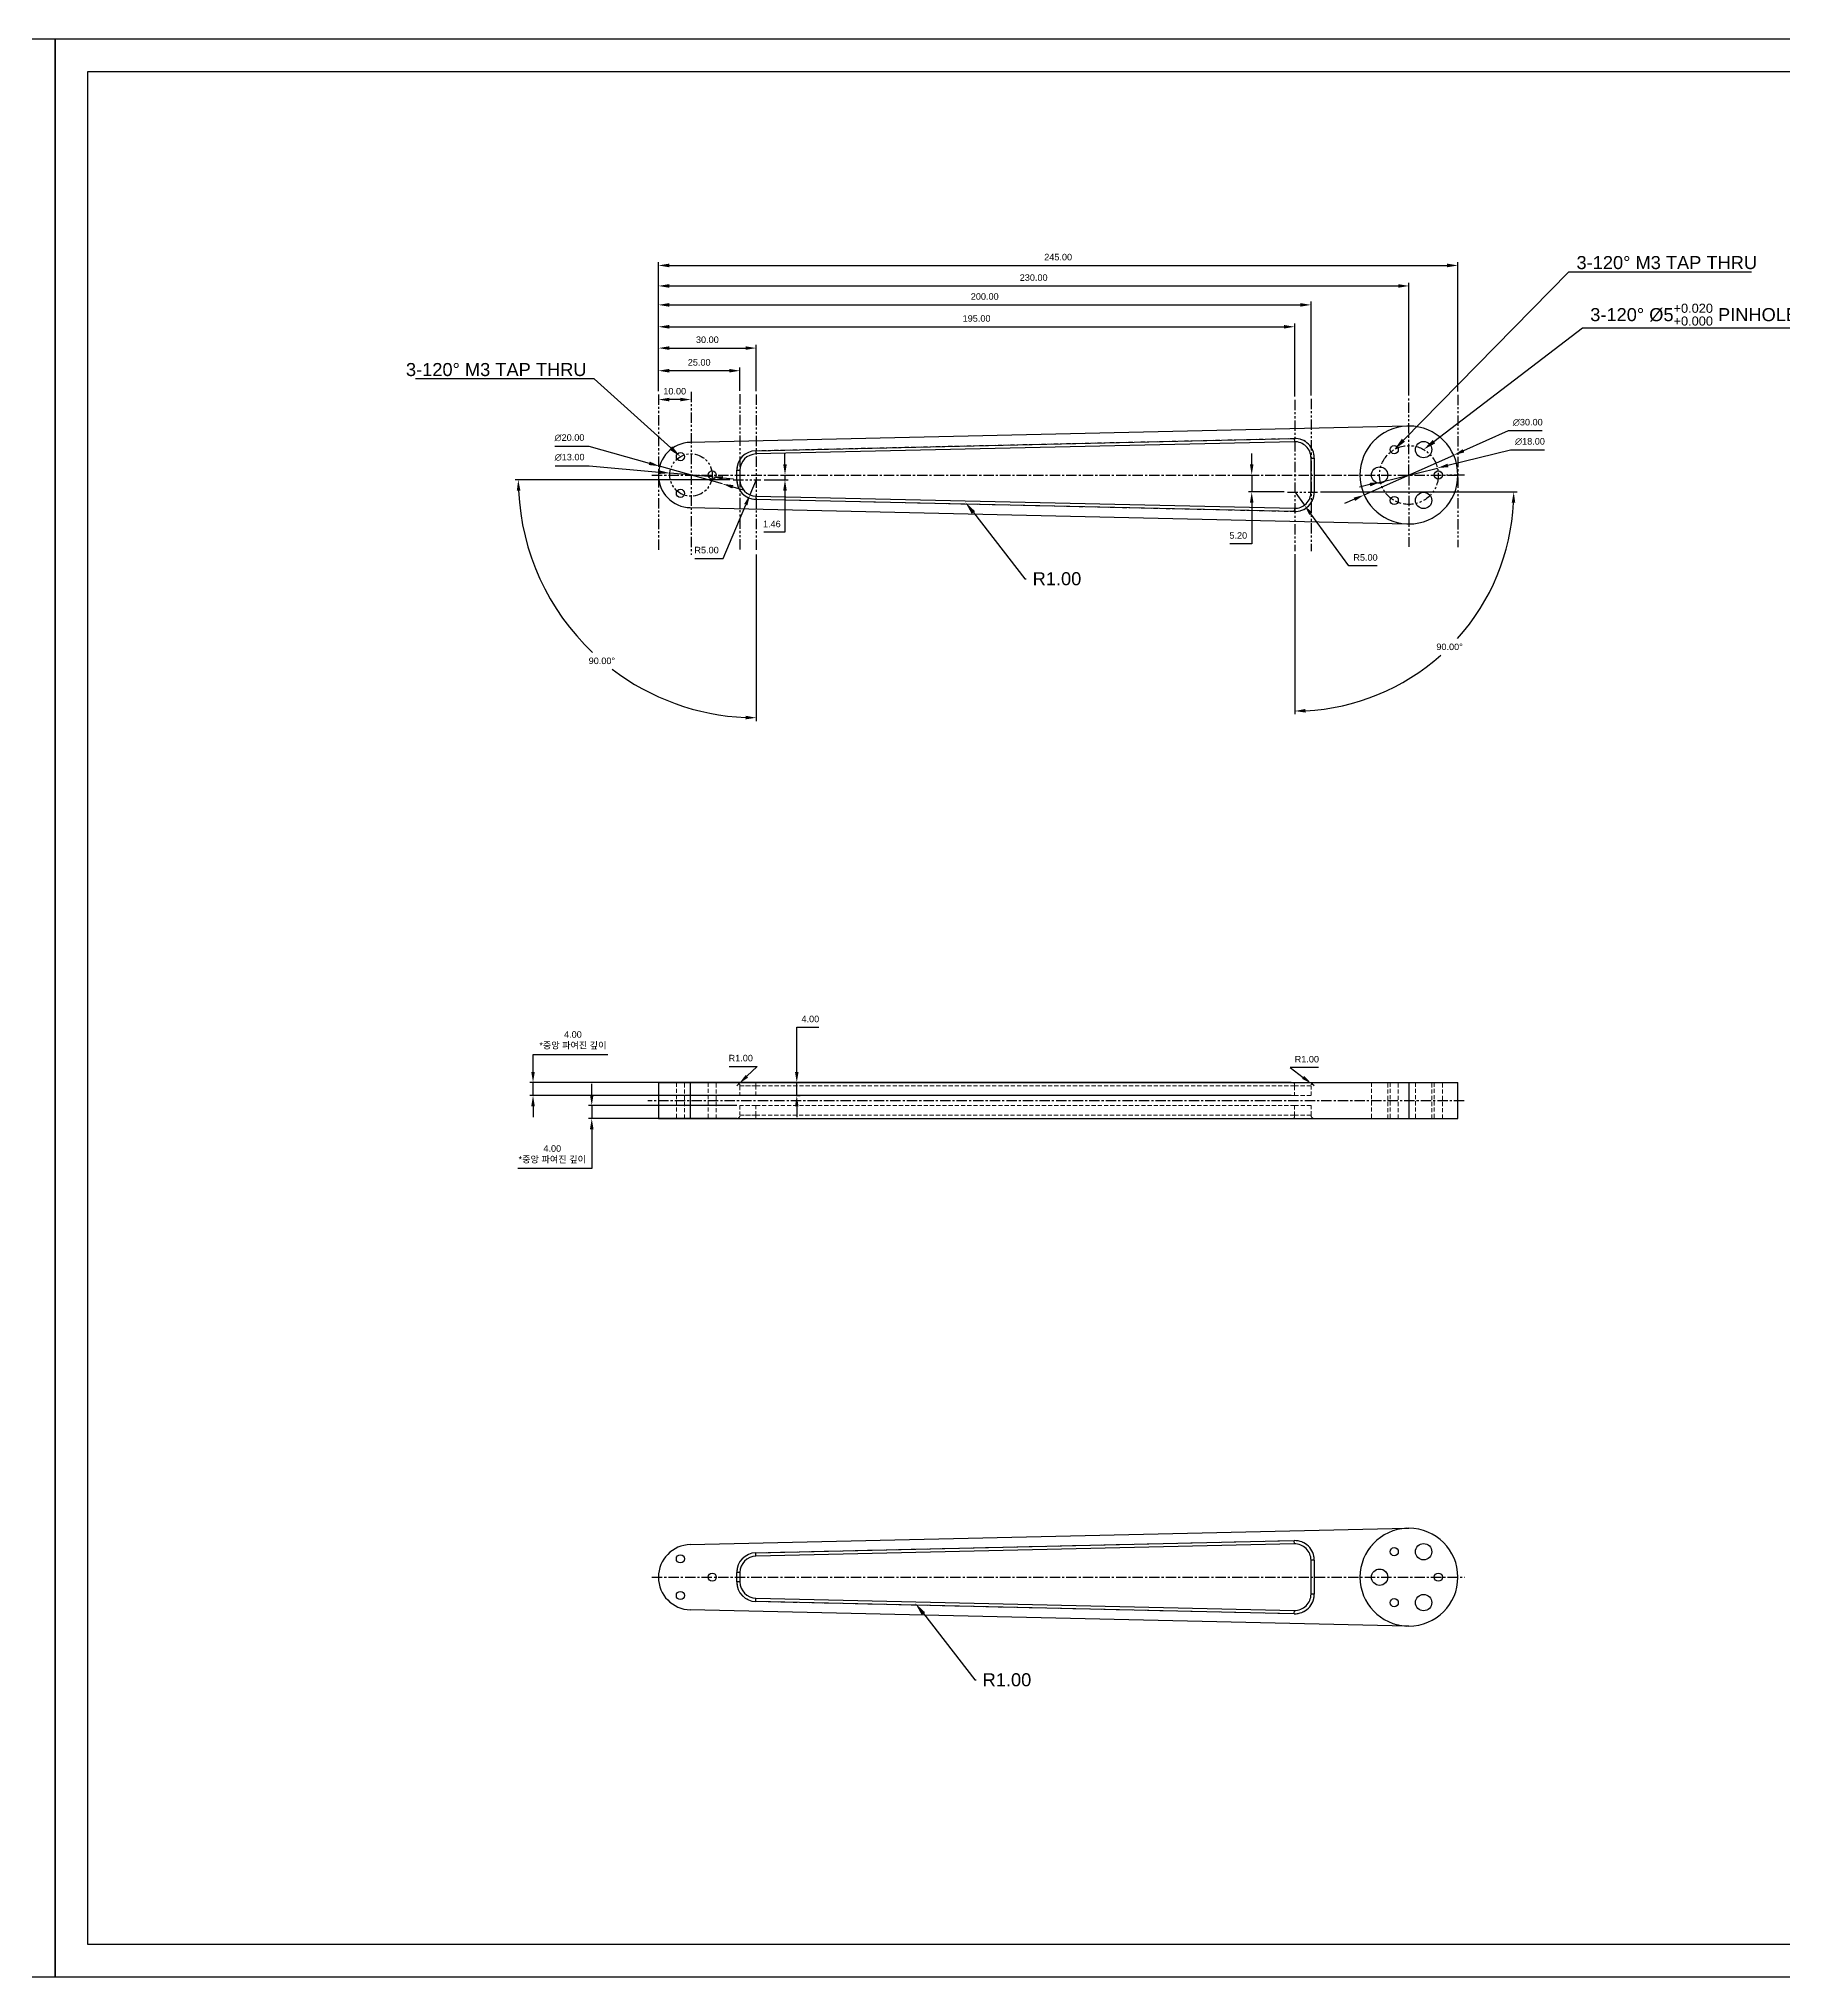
# Model space of a CAD drawing. Header units: millimetres. Extents: x 0 to 7560, y -1188 to 891.
# Drawn here: x 6715 to 7250, y -1188 to -594 of the extents above; entities that cross this region are included whole.
import ezdxf
from ezdxf import colors
from ezdxf.entities.mleader import LeaderData, LeaderLine
from ezdxf.math import Vec2, Vec3

# ---------------------------------------------------------------- set-up
doc = ezdxf.new("R2010")
doc.units = ezdxf.units.MM
doc.header["$PDSIZE"] = -1
for name, pattern in [('CENTER', [10.16, 6.35, -1.27, 1.27, -1.27]), ('HIDDEN', [1.905, 1.27, -0.635]), ('PHANTOM', [12.7, 6.35, -1.27, 1.27, -1.27, 1.27, -1.27])]:
    doc.linetypes.add(name, pattern=pattern)
doc.layers.get('0').update_dxf_attribs({"lineweight": 50})
for name, color, linetype, lineweight in [('보조선', 1, 'PHANTOM', 25), ('중심선', 1, 'CENTER', 25), ('중요 치수', 4, 'Continuous', 18), ('치수선', 6, 'Continuous', 18)]:
    doc.layers.add(name, color=color, linetype=linetype, lineweight=lineweight)
doc.styles.get("Standard").update_dxf_attribs({"font": 'arial.ttf', "height": 2})
doc.dimstyles.new('ISO-25', dxfattribs={"dimtxt": 2.5, "dimasz": 2.5, "dimexe": 1.25, "dimexo": 0.625, "dimtad": 1, "dimtxsty": 'Standard', "dimcen": 2.5, "dimadec": 0, "dimazin": 0, "dimtfac": 1, "dimtmove": 0, "dimatfit": 3, "dimfxl": 1, "dimarcsym": 0})

# ---------------------------------------------------------------- blocks, each defined once
blk = doc.blocks.new('*D561')
at = {"layer": 'Defpoints', "color": 0, "ltscale": 0.5, "transparency": 16777216}
for p in [(7150.03, -663.23), (6905.03, -702.75), (7150.03, -702.83)]:
    blk.add_point(p, dxfattribs=at)
at = {"layer": '치수선', "color": 0, "lineweight": -2, "ltscale": 0.5, "transparency": 16777216}
for p, q in [((6905.03, -701.75), (6905.03, -662.23)), ((6908.33, -663.23), (7146.73, -663.23)), ((7150.03, -701.83), (7150.03, -662.23))]:
    blk.add_line(p, q, dxfattribs=at)
at = {"layer": '치수선', "color": 0, "ltscale": 0.5, "transparency": 16777216}
for points in [[(6908.33, -662.68), (6908.33, -663.78), (6905.03, -663.23)], [(7146.73, -662.68), (7146.73, -663.78), (7150.03, -663.23)]]:
    blk.add_solid(points, dxfattribs=at)
at = {"layer": '치수선', "color": 0, "ltscale": 0.5, "transparency": 16777216, "insert": (7027.53, -660.68), "char_height": 2, "attachment_point": 5}
blk.add_mtext('245.00', dxfattribs=at)
blk = doc.blocks.new('*D562')
at = {"layer": 'Defpoints', "color": 0, "ltscale": 0.5, "transparency": 16777216}
for p in [(7135.03, -669.51), (6905.03, -702.75), (7135.03, -704.04)]:
    blk.add_point(p, dxfattribs=at)
at = {"layer": '치수선', "color": 0, "lineweight": -2, "ltscale": 0.5, "transparency": 16777216}
for p, q in [((6905.03, -701.75), (6905.03, -668.51)), ((6908.33, -669.51), (7131.73, -669.51)), ((7135.03, -703.04), (7135.03, -668.51))]:
    blk.add_line(p, q, dxfattribs=at)
at = {"layer": '치수선', "color": 0, "ltscale": 0.5, "transparency": 16777216}
for points in [[(6908.33, -668.96), (6908.33, -670.06), (6905.03, -669.51)], [(7131.73, -668.96), (7131.73, -670.06), (7135.03, -669.51)]]:
    blk.add_solid(points, dxfattribs=at)
at = {"layer": '치수선', "color": 0, "ltscale": 0.5, "transparency": 16777216, "insert": (7020.03, -666.96), "char_height": 2, "attachment_point": 5}
blk.add_mtext('230.00', dxfattribs=at)
blk = doc.blocks.new('*D563')
at = {"layer": 'Defpoints', "color": 0, "ltscale": 0.5, "transparency": 16777216}
for p in [(7105.03, -675.31), (6905.03, -702.75), (7105.03, -704.09)]:
    blk.add_point(p, dxfattribs=at)
at = {"layer": '치수선', "color": 0, "lineweight": -2, "ltscale": 0.5, "transparency": 16777216}
for p, q in [((6905.03, -701.75), (6905.03, -674.31)), ((6908.33, -675.31), (7101.73, -675.31)), ((7105.03, -703.09), (7105.03, -674.31))]:
    blk.add_line(p, q, dxfattribs=at)
at = {"layer": '치수선', "color": 0, "ltscale": 0.5, "transparency": 16777216}
for points in [[(6908.33, -674.76), (6908.33, -675.86), (6905.03, -675.31)], [(7101.73, -674.76), (7101.73, -675.86), (7105.03, -675.31)]]:
    blk.add_solid(points, dxfattribs=at)
at = {"layer": '치수선', "color": 0, "ltscale": 0.5, "transparency": 16777216, "insert": (7005.03, -672.76), "char_height": 2, "attachment_point": 5}
blk.add_mtext('200.00', dxfattribs=at)
blk = doc.blocks.new('*D564')
at = {"layer": 'Defpoints', "color": 0, "ltscale": 0.5, "transparency": 16777216}
for p in [(6905.03, -695.49), (6905.03, -702.75), (6930.03, -702.68)]:
    blk.add_point(p, dxfattribs=at)
at = {"layer": '치수선', "color": 0, "lineweight": -2, "ltscale": 0.5, "transparency": 16777216}
for p, q in [((6905.03, -701.75), (6905.03, -694.49)), ((6930.03, -701.68), (6930.03, -694.49)), ((6926.73, -695.49), (6908.33, -695.49))]:
    blk.add_line(p, q, dxfattribs=at)
at = {"layer": '치수선', "color": 0, "ltscale": 0.5, "transparency": 16777216}
for points in [[(6908.33, -694.94), (6908.33, -696.04), (6905.03, -695.49)], [(6926.73, -694.94), (6926.73, -696.04), (6930.03, -695.49)]]:
    blk.add_solid(points, dxfattribs=at)
at = {"layer": '치수선', "color": 0, "ltscale": 0.5, "transparency": 16777216, "insert": (6917.53, -692.94), "char_height": 2, "attachment_point": 5}
blk.add_mtext('25.00', dxfattribs=at)
blk = doc.blocks.new('*D565')
at = {"layer": 'Defpoints', "color": 0, "ltscale": 0.5, "transparency": 16777216}
for p in [(6905.03, -704.33), (6905.03, -704.33), (6915.03, -704.33)]:
    blk.add_point(p, dxfattribs=at)
at = {"layer": '치수선', "color": 0, "lineweight": -2, "ltscale": 0.5, "transparency": 16777216}
blk.add_line((6911.73, -704.33), (6908.33, -704.33), dxfattribs=at)
at = {"layer": '치수선', "color": 0, "ltscale": 0.5, "transparency": 16777216}
for points in [[(6908.33, -703.78), (6908.33, -704.88), (6905.03, -704.33)], [(6911.73, -703.78), (6911.73, -704.88), (6915.03, -704.33)]]:
    blk.add_solid(points, dxfattribs=at)
at = {"layer": '치수선', "color": 0, "ltscale": 0.5, "transparency": 16777216, "insert": (6910.03, -701.78), "char_height": 2, "attachment_point": 5}
blk.add_mtext('10.00', dxfattribs=at)
blk = doc.blocks.new('*D566')
at = {"layer": 'Defpoints', "color": 0, "ltscale": 0.5, "transparency": 16777216}
for p in [(6905.4, -724.74), (6924.65, -730.16)]:
    blk.add_point(p, dxfattribs=at)
at = {"layer": '치수선', "color": 0, "lineweight": -2, "ltscale": 0.5, "transparency": 16777216}
for p, q in [((6873.32, -718.64), (6883.76, -718.64)), ((6883.76, -718.64), (6902.22, -723.84)), ((6924.65, -730.16), (6905.4, -724.74)), ((6927.83, -731.06), (6931.01, -731.95))]:
    blk.add_line(p, q, dxfattribs=at)
at = {"layer": '치수선', "color": 0, "ltscale": 0.5, "transparency": 16777216}
for points in [[(6902.37, -723.31), (6902.08, -724.37), (6905.4, -724.74)], [(6927.98, -730.53), (6927.68, -731.59), (6924.65, -730.16)]]:
    blk.add_solid(points, dxfattribs=at)
at = {"layer": '치수선', "color": 0, "ltscale": 0.5, "transparency": 16777216, "insert": (6877.78, -716.04), "char_height": 2, "attachment_point": 5}
blk.add_mtext('∅20.00', dxfattribs=at)
blk = doc.blocks.new('*D567')
at = {"layer": 'Defpoints', "color": 0, "ltscale": 0.5, "transparency": 16777216}
for p in [(6908.56, -726.87), (6921.5, -728.03)]:
    blk.add_point(p, dxfattribs=at)
at = {"layer": '치수선', "color": 0, "lineweight": -2, "ltscale": 0.5, "transparency": 16777216}
for p, q in [((6873.36, -724.63), (6883.8, -724.63)), ((6883.8, -724.63), (6905.27, -726.57)), ((6921.5, -728.03), (6908.56, -726.87)), ((6924.79, -728.33), (6928.08, -728.63))]:
    blk.add_line(p, q, dxfattribs=at)
at = {"layer": '치수선', "color": 0, "ltscale": 0.5, "transparency": 16777216}
for points in [[(6905.32, -726.02), (6905.22, -727.12), (6908.56, -726.87)], [(6924.84, -727.78), (6924.74, -728.88), (6921.5, -728.03)]]:
    blk.add_solid(points, dxfattribs=at)
at = {"layer": '치수선', "color": 0, "ltscale": 0.5, "transparency": 16777216, "insert": (6877.82, -722.03), "char_height": 2, "attachment_point": 5}
blk.add_mtext('∅13.00', dxfattribs=at)
blk = doc.blocks.new('*D568')
at = {"layer": 'Defpoints', "color": 0, "ltscale": 0.5, "transparency": 16777216}
for p in [(7148.74, -721.36), (7121.32, -733.54)]:
    blk.add_point(p, dxfattribs=at)
at = {"layer": '치수선', "color": 0, "lineweight": -2, "ltscale": 0.5, "transparency": 16777216}
for p, q in [((7165.46, -713.92), (7151.75, -720.02)), ((7175.9, -713.92), (7165.46, -713.92)), ((7121.32, -733.54), (7148.74, -721.36)), ((7118.3, -734.88), (7115.29, -736.22))]:
    blk.add_line(p, q, dxfattribs=at)
at = {"layer": '치수선', "color": 0, "ltscale": 0.5, "transparency": 16777216}
for points in [[(7151.53, -719.51), (7151.98, -720.52), (7148.74, -721.36)], [(7118.08, -734.38), (7118.53, -735.39), (7121.32, -733.54)]]:
    blk.add_solid(points, dxfattribs=at)
at = {"layer": '치수선', "color": 0, "ltscale": 0.5, "transparency": 16777216, "insert": (7171.44, -711.32), "char_height": 2, "attachment_point": 5}
blk.add_mtext('∅30.00', dxfattribs=at)
blk = doc.blocks.new('*D569')
at = {"layer": 'Defpoints', "color": 0, "ltscale": 0.5, "transparency": 16777216}
for p in [(7126.29, -729.6), (7143.77, -725.3)]:
    blk.add_point(p, dxfattribs=at)
at = {"layer": '치수선', "color": 0, "lineweight": -2, "ltscale": 0.5, "transparency": 16777216}
for p, q in [((7166.14, -719.79), (7146.97, -724.51)), ((7176.58, -719.79), (7166.14, -719.79)), ((7123.08, -730.39), (7119.88, -731.18)), ((7126.29, -729.6), (7143.77, -725.3))]:
    blk.add_line(p, q, dxfattribs=at)
at = {"layer": '치수선', "color": 0, "ltscale": 0.5, "transparency": 16777216}
for points in [[(7146.84, -723.98), (7147.11, -725.04), (7143.77, -725.3)], [(7122.95, -729.86), (7123.21, -730.92), (7126.29, -729.6)]]:
    blk.add_solid(points, dxfattribs=at)
at = {"layer": '치수선', "color": 0, "ltscale": 0.5, "transparency": 16777216, "insert": (7172.12, -717.19), "char_height": 2, "attachment_point": 5}
blk.add_mtext('∅18.00', dxfattribs=at)
blk = doc.blocks.new('*D570')
at = {"layer": 'Defpoints', "color": 0, "ltscale": 0.5, "transparency": 16777216}
for p in [(6935.03, -688.55), (6905.03, -702.75), (6935.03, -702.75)]:
    blk.add_point(p, dxfattribs=at)
at = {"layer": '치수선', "color": 0, "lineweight": -2, "ltscale": 0.5, "transparency": 16777216}
for p, q in [((6905.03, -701.75), (6905.03, -687.55)), ((6908.33, -688.55), (6931.73, -688.55)), ((6935.03, -701.75), (6935.03, -687.55))]:
    blk.add_line(p, q, dxfattribs=at)
at = {"layer": '치수선', "color": 0, "ltscale": 0.5, "transparency": 16777216}
for points in [[(6908.33, -688), (6908.33, -689.1), (6905.03, -688.55)], [(6931.73, -688), (6931.73, -689.1), (6935.03, -688.55)]]:
    blk.add_solid(points, dxfattribs=at)
at = {"layer": '치수선', "color": 0, "ltscale": 0.5, "transparency": 16777216, "insert": (6920.03, -686), "char_height": 2, "attachment_point": 5}
blk.add_mtext('30.00', dxfattribs=at)
blk = doc.blocks.new('*D571')
at = {"layer": 'Defpoints', "color": 0, "ltscale": 0.5, "transparency": 16777216}
for p in [(6936.47, -728.91), (6941.94, -727.45), (6943.82, -728.91)]:
    blk.add_point(p, dxfattribs=at)
at = {"layer": '치수선', "color": 0, "lineweight": -2, "ltscale": 0.5, "transparency": 16777216}
for p, q in [((6943.82, -724.15), (6943.82, -720.85)), ((6937.47, -728.91), (6944.82, -728.91)), ((6942.94, -727.45), (6944.82, -727.45)), ((6943.82, -727.45), (6943.82, -728.91)), ((6943.82, -732.21), (6943.82, -745)), ((6943.82, -745), (6937.29, -745))]:
    blk.add_line(p, q, dxfattribs=at)
at = {"layer": '치수선', "color": 0, "ltscale": 0.5, "transparency": 16777216}
for points in [[(6943.27, -724.15), (6944.37, -724.15), (6943.82, -727.45)], [(6943.27, -732.21), (6944.37, -732.21), (6943.82, -728.91)]]:
    blk.add_solid(points, dxfattribs=at)
at = {"layer": '치수선', "color": 0, "ltscale": 0.5, "transparency": 16777216, "insert": (6939.79, -742.46), "char_height": 2, "attachment_point": 5}
blk.add_mtext('1.46', dxfattribs=at)
blk = doc.blocks.new('*D572')
at = {"layer": 'Defpoints', "color": 0, "ltscale": 0.5, "transparency": 16777216}
for p in [(6935.03, -702.75), (6927.96, -728.91), (6936.47, -728.91), (6935.03, -750.78), (6871.87, -765.37)]:
    blk.add_point(p, dxfattribs=at)
at = {"layer": '치수선', "color": 0, "lineweight": -2, "ltscale": 0.5, "transparency": 16777216}
for p, q in [((6926.96, -728.91), (6861.1, -728.91)), ((6935.03, -751.78), (6935.03, -802.83))]:
    blk.add_line(p, q, dxfattribs=at)
for start, end in [(182.59449, 226.55548), (232.73476, 267.40551)]:
    blk.add_arc((6935.03, -728.91), 72.93, start, end, dxfattribs=at)
at = {"layer": '치수선', "color": 0, "ltscale": 0.5, "transparency": 16777216}
for points in [[(6861.63, -732.22), (6862.73, -732.19), (6862.1, -728.91)], [(6931.74, -801.21), (6931.72, -802.31), (6935.03, -801.83)]]:
    blk.add_solid(points, dxfattribs=at)
at = {"layer": '치수선', "color": 0, "ltscale": 0.5, "transparency": 16777216, "insert": (6887.71, -784.4), "char_height": 2, "attachment_point": 5}
blk.add_mtext('90.00°', dxfattribs=at)
blk = doc.blocks.new('*D573')
at = {"layer": 'Defpoints', "color": 0, "ltscale": 0.5, "transparency": 16777216}
for p in [(7100.03, -704.36), (7097.77, -732.65), (7106.96, -732.65), (7100.03, -750.74), (7133.59, -790.78)]:
    blk.add_point(p, dxfattribs=at)
at = {"layer": '치수선', "color": 0, "lineweight": -2, "ltscale": 0.5, "transparency": 16777216}
for p, q in [((7107.96, -732.65), (7168.15, -732.65)), ((7100.03, -751.74), (7100.03, -800.77))]:
    blk.add_line(p, q, dxfattribs=at)
for start, end in [(317.99566, 357.18098), (272.81902, 311.83861)]:
    blk.add_arc((7100.03, -732.65), 67.12, start, end, dxfattribs=at)
at = {"layer": '치수선', "color": 0, "ltscale": 0.5, "transparency": 16777216}
for points in [[(7166.52, -735.94), (7167.62, -735.97), (7167.15, -732.65)], [(7103.34, -800.24), (7103.32, -799.14), (7100.03, -799.77)]]:
    blk.add_solid(points, dxfattribs=at)
at = {"layer": '치수선', "color": 0, "ltscale": 0.5, "transparency": 16777216, "insert": (7147.49, -780.11), "char_height": 2, "attachment_point": 5}
blk.add_mtext('90.00°', dxfattribs=at)
blk = doc.blocks.new('*D574')
at = {"layer": 'Defpoints', "color": 0, "ltscale": 0.5, "transparency": 16777216}
for p in [(7082.73, -727.45), (7086.85, -732.65), (7097.77, -732.65)]:
    blk.add_point(p, dxfattribs=at)
at = {"layer": '치수선', "color": 0, "lineweight": -2, "ltscale": 0.5, "transparency": 16777216}
for p, q in [((7086.85, -724.15), (7086.85, -720.85)), ((7083.73, -727.45), (7087.85, -727.45)), ((7086.85, -727.45), (7086.85, -732.65)), ((7096.77, -732.65), (7085.85, -732.65)), ((7086.85, -735.96), (7086.85, -748.54)), ((7086.85, -748.54), (7080.14, -748.54))]:
    blk.add_line(p, q, dxfattribs=at)
at = {"layer": '치수선', "color": 0, "ltscale": 0.5, "transparency": 16777216}
for points in [[(7086.3, -724.15), (7087.4, -724.15), (7086.85, -727.45)], [(7086.3, -735.96), (7087.4, -735.96), (7086.85, -732.65)]]:
    blk.add_solid(points, dxfattribs=at)
at = {"layer": '치수선', "color": 0, "ltscale": 0.5, "transparency": 16777216, "insert": (7082.73, -745.99), "char_height": 2, "attachment_point": 5}
blk.add_mtext('5.20', dxfattribs=at)
blk = doc.blocks.new('*D575')
at = {"layer": 'Defpoints', "color": 0, "ltscale": 0.5, "transparency": 16777216}
for p in [(7100.03, -682.02), (6905.03, -702.75), (7100.03, -704.36)]:
    blk.add_point(p, dxfattribs=at)
at = {"layer": '치수선', "color": 0, "lineweight": -2, "ltscale": 0.5, "transparency": 16777216}
for p, q in [((6905.03, -701.75), (6905.03, -681.02)), ((6908.33, -682.02), (7096.73, -682.02)), ((7100.03, -703.36), (7100.03, -681.02))]:
    blk.add_line(p, q, dxfattribs=at)
at = {"layer": '치수선', "color": 0, "ltscale": 0.5, "transparency": 16777216}
for points in [[(6908.33, -681.47), (6908.33, -682.57), (6905.03, -682.02)], [(7096.73, -681.47), (7096.73, -682.57), (7100.03, -682.02)]]:
    blk.add_solid(points, dxfattribs=at)
at = {"layer": '치수선', "color": 0, "ltscale": 0.5, "transparency": 16777216, "insert": (7002.53, -679.48), "char_height": 2, "attachment_point": 5}
blk.add_mtext('195.00', dxfattribs=at)
blk = doc.blocks.new('*D576')
at = {"layer": 'Defpoints', "color": 0, "ltscale": 0.5, "transparency": 16777216}
for p in [(6935.03, -728.91), (6933.09, -733.51)]:
    blk.add_point(p, dxfattribs=at)
at = {"layer": '치수선', "color": 0, "lineweight": -2, "ltscale": 0.5, "transparency": 16777216}
for p, q in [((6935.03, -728.91), (6933.09, -733.51)), ((6924.87, -753.01), (6931.8, -736.56)), ((6916.24, -753.01), (6924.87, -753.01))]:
    blk.add_line(p, q, dxfattribs=at)
at = {"layer": '치수선', "color": 0, "ltscale": 0.5, "transparency": 16777216}
blk.add_solid([(6931.3, -736.34), (6932.31, -736.77), (6933.09, -733.51)], dxfattribs=at)
at = {"layer": '치수선', "color": 0, "ltscale": 0.5, "transparency": 16777216, "insert": (6919.79, -750.46), "char_height": 2, "attachment_point": 5}
blk.add_mtext('R5.00', dxfattribs=at)
blk = doc.blocks.new('*D577')
at = {"layer": 'Defpoints', "color": 0, "ltscale": 0.5, "transparency": 16777216}
for p in [(7100.03, -732.65), (7102.99, -736.68)]:
    blk.add_point(p, dxfattribs=at)
at = {"layer": '치수선', "color": 0, "lineweight": -2, "ltscale": 0.5, "transparency": 16777216}
for p, q in [((7100.03, -732.65), (7102.99, -736.68)), ((7116.64, -755.25), (7104.95, -739.34)), ((7125.27, -755.25), (7116.64, -755.25))]:
    blk.add_line(p, q, dxfattribs=at)
at = {"layer": '치수선', "color": 0, "ltscale": 0.5, "transparency": 16777216}
blk.add_solid([(7105.39, -739.02), (7104.5, -739.67), (7102.99, -736.68)], dxfattribs=at)
at = {"layer": '치수선', "color": 0, "ltscale": 0.5, "transparency": 16777216, "insert": (7121.72, -752.71), "char_height": 2, "attachment_point": 5}
blk.add_mtext('R5.00', dxfattribs=at)
blk = doc.blocks.new('*D578')
at = {"layer": 'Defpoints', "color": 0, "ltscale": 0.5, "transparency": 16777216}
for p in [(6929.03, -914.63), (6929.76, -913.94)]:
    blk.add_point(p, dxfattribs=at)
at = {"layer": '치수선', "color": 0, "lineweight": -2, "ltscale": 0.5, "transparency": 16777216}
for p, q in [((6926.72, -908.67), (6935.34, -908.67)), ((6935.34, -908.67), (6932.16, -911.68)), ((6929.03, -914.63), (6929.76, -913.94))]:
    blk.add_line(p, q, dxfattribs=at)
at = {"layer": '치수선', "color": 0, "ltscale": 0.5, "transparency": 16777216}
blk.add_solid([(6931.78, -911.28), (6932.54, -912.08), (6929.76, -913.94)], dxfattribs=at)
at = {"layer": '치수선', "color": 0, "ltscale": 0.5, "transparency": 16777216, "insert": (6930.27, -906.13), "char_height": 2, "attachment_point": 5}
blk.add_mtext('R1.00', dxfattribs=at)
blk = doc.blocks.new('*D579')
at = {"layer": 'Defpoints', "color": 0, "ltscale": 0.5, "transparency": 16777216}
for p in [(7105.23, -914.02), (7106.03, -914.63)]:
    blk.add_point(p, dxfattribs=at)
at = {"layer": '치수선', "color": 0, "lineweight": -2, "ltscale": 0.5, "transparency": 16777216}
for p, q in [((7107.29, -909.02), (7098.66, -909.02)), ((7098.66, -909.02), (7102.61, -912.02)), ((7106.03, -914.63), (7105.23, -914.02))]:
    blk.add_line(p, q, dxfattribs=at)
at = {"layer": '치수선', "color": 0, "ltscale": 0.5, "transparency": 16777216}
blk.add_solid([(7102.94, -911.58), (7102.27, -912.46), (7105.23, -914.02)], dxfattribs=at)
at = {"layer": '치수선', "color": 0, "ltscale": 0.5, "transparency": 16777216, "insert": (7103.74, -906.47), "char_height": 2, "attachment_point": 5}
blk.add_mtext('R1.00', dxfattribs=at)
blk = doc.blocks.new('*D580')
at = {"layer": 'Defpoints', "color": 0, "ltscale": 0.5, "transparency": 16777216}
for p in [(6946.46, -913.63), (6946.46, -917.63), (6947.43, -917.63)]:
    blk.add_point(p, dxfattribs=at)
at = {"layer": '치수선', "color": 0, "lineweight": -2, "ltscale": 0.5, "transparency": 16777216}
for p, q in [((6947.43, -910.33), (6947.43, -896.69)), ((6947.43, -896.69), (6954.23, -896.69)), ((6947.43, -917.63), (6947.43, -913.63)), ((6947.46, -913.63), (6948.43, -913.63)), ((6947.46, -917.63), (6948.43, -917.63)), ((6947.43, -920.93), (6947.43, -924.23))]:
    blk.add_line(p, q, dxfattribs=at)
at = {"layer": '치수선', "color": 0, "ltscale": 0.5, "transparency": 16777216}
for points in [[(6946.88, -910.33), (6947.98, -910.33), (6947.43, -913.63)], [(6946.88, -920.93), (6947.98, -920.93), (6947.43, -917.63)]]:
    blk.add_solid(points, dxfattribs=at)
at = {"layer": '치수선', "color": 0, "ltscale": 0.5, "transparency": 16777216, "insert": (6951.59, -894.14), "char_height": 2, "attachment_point": 5}
blk.add_mtext('4.00', dxfattribs=at)
blk = doc.blocks.new('*D581')
at = {"layer": 'Defpoints', "color": 0, "ltscale": 0.5, "transparency": 16777216}
for p in [(7099.89, -913.63), (6866.61, -917.63), (7099.92, -917.63)]:
    blk.add_point(p, dxfattribs=at)
at = {"layer": '치수선', "color": 0, "lineweight": -2, "ltscale": 0.5, "transparency": 16777216}
for p, q in [((6866.61, -910.33), (6866.61, -904.97)), ((6866.61, -904.97), (6889.53, -904.97)), ((7098.89, -913.63), (6865.61, -913.63)), ((6866.61, -917.63), (6866.61, -913.63)), ((7098.92, -917.63), (6865.61, -917.63)), ((6866.61, -920.93), (6866.61, -924.23))]:
    blk.add_line(p, q, dxfattribs=at)
at = {"layer": '치수선', "color": 0, "ltscale": 0.5, "transparency": 16777216}
for points in [[(6866.06, -910.33), (6867.16, -910.33), (6866.61, -913.63)], [(6866.06, -920.93), (6867.16, -920.93), (6866.61, -917.63)]]:
    blk.add_solid(points, dxfattribs=at)
at = {"layer": '치수선', "color": 0, "ltscale": 0.5, "transparency": 16777216, "insert": (6878.83, -900.65), "char_height": 2, "attachment_point": 5}
blk.add_mtext('4.00\\P*{\\fGulim|b0|i0|c129|p50;중앙 파여진 깊이}', dxfattribs=at)
blk = doc.blocks.new('*D582')
at = {"layer": 'Defpoints', "color": 0, "ltscale": 0.5, "transparency": 16777216}
for p in [(6930.03, -920.63), (6884.61, -924.63), (6930.03, -924.63)]:
    blk.add_point(p, dxfattribs=at)
at = {"layer": '치수선', "color": 0, "lineweight": -2, "ltscale": 0.5, "transparency": 16777216}
for p, q in [((6884.61, -917.33), (6884.61, -914.02)), ((6929.03, -920.63), (6883.61, -920.63)), ((6884.61, -920.63), (6884.61, -924.63)), ((6929.03, -924.63), (6883.61, -924.63)), ((6884.61, -927.93), (6884.61, -939.91)), ((6884.61, -939.91), (6861.95, -939.91))]:
    blk.add_line(p, q, dxfattribs=at)
at = {"layer": '치수선', "color": 0, "ltscale": 0.5, "transparency": 16777216}
for points in [[(6884.06, -917.33), (6885.16, -917.33), (6884.61, -920.63)], [(6884.06, -927.93), (6885.16, -927.93), (6884.61, -924.63)]]:
    blk.add_solid(points, dxfattribs=at)
at = {"layer": '치수선', "color": 0, "ltscale": 0.5, "transparency": 16777216, "insert": (6872.51, -935.6), "char_height": 2, "attachment_point": 5}
blk.add_mtext('4.00\\P*{\\fGulim|b0|i0|c129|p50;중앙} {\\fGulim|b0|i0|c129|p50;파여진} {\\fGulim|b0|i0|c129|p50;깊이}', dxfattribs=at)

msp = doc.modelspace()

# ---------------------------------------------------------------- linework, layer by layer
at = {"color": 7, "linetype": 'Continuous', "lineweight": 25}
for p, q in [((7134.348, -712.466), (6914.802, -717.452)), ((7135.029, -712.45), (7134.348, -712.466)), ((6934.893, -719.997), (7099.893, -716.249)), ((7099.915, -717.249), (6934.915, -720.997)), ((7099.893, -716.249), (7099.915, -717.249)), ((6934.893, -719.997), (6934.915, -720.997)), ((7105.029, -722.248), (7106.029, -722.248)), ((7105.029, -732.653), (7105.029, -722.248)), ((7106.029, -722.248), (7106.029, -732.653)), ((6929.029, -728.906), (6929.029, -725.995)), ((6929.029, -725.995), (6930.029, -725.995)), ((6929.029, -728.906), (6930.029, -728.906)), ((6930.029, -725.995), (6930.029, -728.906)), ((6934.915, -733.904), (6934.893, -734.904)), ((7099.893, -738.652), (6934.893, -734.904)), ((6934.915, -733.904), (7099.915, -737.652)), ((7105.029, -732.653), (7106.029, -732.653)), ((6914.802, -737.448), (7134.348, -742.435)), ((7099.915, -737.652), (7099.893, -738.652)), ((7134.348, -742.435), (7135.029, -742.45)), ((6905.028, -913.628), (6905.028, -924.628)), ((6905.028, -913.628), (6914.802, -913.628)), ((6914.802, -913.628), (6914.802, -924.628)), ((6914.802, -913.628), (7134.348, -913.628)), ((7134.348, -913.628), (7135.029, -913.628)), ((7135.029, -913.628), (7135.029, -924.628)), ((7135.029, -913.628), (7150.029, -913.628)), ((7150.029, -924.628), (7150.029, -913.628)), ((6905.028, -924.628), (6914.802, -924.628)), ((6914.802, -924.628), (7134.348, -924.628)), ((7134.348, -924.628), (7135.029, -924.628)), ((7135.029, -924.628), (7150.029, -924.628)), ((6914.802, -1055.182), (7134.348, -1050.195)), ((7134.348, -1050.195), (7135.029, -1050.18)), ((6934.893, -1057.726), (7099.893, -1053.978)), ((7099.915, -1054.978), (6934.915, -1058.726)), ((7099.915, -1054.978), (7099.893, -1053.978)), ((6934.915, -1058.726), (6934.893, -1057.726)), ((7105.029, -1070.382), (7105.029, -1059.977)), ((7106.029, -1059.977), (7105.029, -1059.977)), ((7106.029, -1059.977), (7106.029, -1070.382)), ((6929.029, -1066.635), (6929.029, -1063.724)), ((6930.029, -1063.724), (6929.029, -1063.724)), ((6930.029, -1066.635), (6929.029, -1066.635)), ((6930.029, -1063.724), (6930.029, -1066.635)), ((6934.893, -1072.633), (6934.915, -1071.633)), ((7099.893, -1076.381), (6934.893, -1072.633)), ((6934.915, -1071.633), (7099.915, -1075.381)), ((7106.029, -1070.382), (7105.029, -1070.382)), ((7134.348, -1080.164), (6914.802, -1075.178)), ((7099.893, -1076.381), (7099.915, -1075.381)), ((7135.029, -1080.18), (7134.348, -1080.164))]:
    msp.add_line(p, q, dxfattribs=at)
at = {"color": 7, "linetype": 'HIDDEN', "lineweight": 18}
for p, q in [((7099.893, -716.249), (6934.893, -719.997)), ((7099.893, -716.249), (7099.915, -717.249)), ((6934.893, -719.997), (6934.915, -720.997)), ((7106.029, -722.248), (7105.029, -722.248)), ((7106.029, -732.653), (7106.029, -722.248)), ((6930.029, -725.995), (6929.029, -725.995)), ((6929.029, -725.995), (6929.029, -728.906)), ((6930.029, -728.906), (6929.029, -728.906)), ((6934.915, -733.904), (6934.893, -734.904)), ((6934.893, -734.904), (7099.893, -738.652)), ((7106.029, -732.653), (7105.029, -732.653)), ((7099.915, -737.652), (7099.893, -738.652)), ((6910.529, -913.628), (6910.529, -924.628)), ((6913.029, -924.628), (6913.029, -913.628)), ((6914.802, -913.628), (6914.802, -924.628)), ((6920.279, -913.628), (6920.279, -924.628)), ((6922.779, -924.628), (6922.779, -913.628)), ((6930.029, -914.628), (6934.915, -914.628)), ((6930.029, -914.628), (6930.029, -917.628)), ((6934.915, -914.628), (6930.029, -914.628)), ((6934.915, -914.628), (7099.915, -914.628)), ((6934.915, -917.628), (6934.915, -914.628)), ((7099.915, -914.628), (7105.029, -914.628)), ((7099.915, -914.628), (7099.915, -917.628)), ((7105.029, -914.628), (7099.915, -914.628)), ((7105.029, -917.628), (7105.029, -914.628)), ((7123.529, -913.628), (7123.529, -924.628)), ((7128.529, -924.628), (7128.529, -913.628)), ((7129.279, -913.628), (7129.279, -924.628)), ((7131.779, -924.628), (7131.779, -913.628)), ((7137.029, -913.628), (7137.029, -924.628)), ((7142.029, -924.628), (7142.029, -913.628)), ((7142.779, -913.628), (7142.779, -924.628)), ((7145.279, -924.628), (7145.279, -913.628)), ((6930.029, -917.628), (6934.915, -917.628)), ((6930.029, -920.628), (6930.029, -923.628)), ((6934.915, -920.628), (6930.029, -920.628)), ((6934.915, -917.628), (7099.915, -917.628)), ((6934.915, -920.628), (7099.915, -920.628)), ((6934.915, -923.628), (6934.915, -920.628)), ((7099.915, -917.628), (7105.029, -917.628)), ((7105.029, -920.628), (7099.915, -920.628)), ((7099.915, -920.628), (7099.915, -923.628)), ((7105.029, -923.628), (7105.029, -920.628)), ((6934.915, -923.628), (6930.029, -923.628)), ((6930.029, -923.628), (6934.915, -923.628)), ((7099.915, -923.628), (6934.915, -923.628)), ((7105.029, -923.628), (7099.915, -923.628)), ((7099.915, -923.628), (7105.029, -923.628)), ((7099.893, -1053.978), (6934.893, -1057.726)), ((7099.915, -1054.978), (7099.893, -1053.978)), ((6934.915, -1058.726), (6934.893, -1057.726)), ((7105.029, -1059.977), (7106.029, -1059.977)), ((7106.029, -1070.382), (7106.029, -1059.977)), ((6929.029, -1063.724), (6929.029, -1066.635)), ((6929.029, -1063.724), (6930.029, -1063.724)), ((6929.029, -1066.635), (6930.029, -1066.635)), ((6934.893, -1072.633), (6934.915, -1071.633)), ((6934.893, -1072.633), (7099.893, -1076.381)), ((7105.029, -1070.382), (7106.029, -1070.382)), ((7099.893, -1076.381), (7099.915, -1075.381))]:
    msp.add_line(p, q, dxfattribs=at)
at = {"color": 7, "linetype": 'Continuous', "lineweight": 25}
for centre, radius in [((7130.529, -719.656), 1.25), ((7139.529, -719.656), 2.5), ((6911.779, -721.821), 1.25), ((6921.529, -727.45), 1.25), ((7126.029, -727.45), 2.5), ((7144.029, -727.45), 1.25), ((6911.779, -733.08), 1.25), ((7130.529, -735.245), 1.25), ((7139.529, -735.245), 2.5), ((7130.529, -1057.385), 1.25), ((7139.529, -1057.385), 2.5), ((6911.779, -1059.55), 1.25), ((7126.029, -1065.18), 2.5), ((6921.529, -1065.18), 1.25), ((7144.029, -1065.18), 1.25), ((6911.779, -1070.809), 1.25), ((7130.529, -1072.974), 1.25), ((7139.529, -1072.974), 2.5)]:
    msp.add_circle(centre, radius, dxfattribs=at)
for centre, radius, start, end in [((7135.029, -727.45), 15, 92.60226, 267.39774), ((7135.029, -727.45), 15, 270, 90), ((6915.029, -727.45), 10.001, 91.30113, 268.69887), ((7100.029, -722.248), 6, 0, 91.30113), ((7100.029, -722.248), 5, 0, 91.30113), ((6935.029, -725.995), 6, 91.30113, 180), ((6935.029, -725.995), 5, 91.30113, 180), ((6935.029, -728.906), 6, 180, 268.69887), ((6935.029, -728.906), 5, 180, 268.69887), ((7100.029, -732.653), 6, 268.69887, 0), ((7100.029, -732.653), 5, 268.69887, 0), ((7135.029, -1065.18), 15, 92.60226, 267.39774), ((7135.029, -1065.18), 15, 270, 90), ((6915.029, -1065.18), 10.001, 91.30113, 268.69887), ((7100.029, -1059.977), 6, 0, 91.30113), ((7100.029, -1059.977), 5, 0, 91.30113), ((6935.029, -1063.724), 6, 91.30113, 180), ((6935.029, -1063.724), 5, 91.30113, 180), ((6935.029, -1066.635), 6, 180, 268.69887), ((6935.029, -1066.635), 5, 180, 268.69887), ((7100.029, -1070.382), 6, 268.69887, 0), ((7100.029, -1070.382), 5, 268.69887, 0)]:
    msp.add_arc(centre, radius, start, end, dxfattribs=at)
at = {"color": 7, "linetype": 'HIDDEN', "lineweight": 18}
for centre, radius, start, end in [((7135.029, -727.45), 15, 92.60226, 267.39774), ((7100.029, -722.248), 6, 0, 91.30113), ((6935.029, -725.995), 6, 91.30113, 180), ((6935.029, -728.906), 6, 180, 268.69887), ((7100.029, -732.653), 6, 268.69887, 0), ((6929.029, -914.628), 1, 0, 90), ((6923.888, -914.379), 11.03, 358.701883, 3.899707), ((7088.888, -914.379), 11.03, 358.701883, 3.899707), ((7106.029, -914.628), 1, 90, 180), ((6929.029, -923.628), 1, 270, 0), ((6923.888, -923.878), 11.03, 356.100293, 1.298117), ((7088.888, -923.878), 11.03, 356.100293, 1.298117), ((7106.029, -923.628), 1, 180, 270), ((7135.029, -1065.18), 15, 92.60226, 267.39774), ((7100.029, -1059.977), 6, 0, 91.30113), ((6935.029, -1063.724), 6, 91.30113, 180), ((6935.029, -1066.635), 6, 180, 268.69887), ((7100.029, -1070.382), 6, 268.69887, 0)]:
    msp.add_arc(centre, radius, start, end, dxfattribs=at)
at = {"layer": '보조선', "ltscale": 0.5}
for p, q in [((6905.028, -702.748), (6905.028, -750.959)), ((6915.029, -701.918), (6915.029, -751.869)), ((6930.029, -702.677), (6930.029, -750.884)), ((6935.029, -702.751), (6935.029, -750.778)), ((7100.029, -704.364), (7100.029, -750.742)), ((7105.029, -704.088), (7105.029, -750.812)), ((7135.029, -727.45), (7135.029, -704.038)), ((7150.029, -702.829), (7150.029, -749.554)), ((6927.961, -728.906), (6936.467, -728.906)), ((7135.029, -727.45), (7135.029, -749.442)), ((7097.769, -732.653), (7106.962, -732.653))]:
    msp.add_line(p, q, dxfattribs=at)
for centre, radius in [((7135.029, -727.45), 9), ((6915.029, -727.45), 6.5)]:
    msp.add_circle(centre, radius, dxfattribs=at)
at = {"layer": '중심선', "ltscale": 0.5}
for p, q in [((6903.028, -727.45), (7150.029, -727.45)), ((7152.029, -727.45), (7146.51, -727.45)), ((7151.989, -919.216), (6901.765, -919.216)), ((6903.028, -1065.18), (7152.029, -1065.18))]:
    msp.add_line(p, q, dxfattribs=at)
at = {"layer": '중심선', "linetype": 'ByBlock', "ltscale": 0.5}
for points in [[(5880.146, -593.768), (6720.146, -593.768), (6720.146, -1187.768), (5880.146, -1187.768)], [(6720.146, -593.768), (7560.146, -593.768), (7560.146, -1187.768), (6720.146, -1187.768)], [(6730.146, -603.768), (7550.146, -603.768), (7550.146, -1177.768), (6730.146, -1177.768)]]:
    msp.add_lwpolyline(points, close=True, dxfattribs=at)

# ---------------------------------------------------------------- dimensions: what is measured, and where the dimension line sits
at = {"layer": '치수선', "ltscale": 0.5}
for base, p2, picture, middle in [((7150.029, -663.226), (7150.029, -702.829), '*D561', (7027.529, -663.226)), ((7135.029, -669.51), (7135.029, -704.038), '*D562', (7020.029, -669.51)), ((7105.029, -675.306), (7105.029, -704.088), '*D563', (7005.029, -675.306))]:
    dim = msp.add_linear_dim(base=base, p1=(6905.028, -702.748), p2=p2, dimstyle='ISO-25', override={"dimtxt": 2, "dimasz": 3.302, "dimexe": 1, "dimexo": 1, "dimgap": 1.524, "dimtih": 1, "dimtoh": 1, "dimzin": 1, "dimdsep": 46, "dimcen": -10, "dimadec": 2, "dimtzin": 1}, dxfattribs=at)
    dim.commit()
    dim.dimension.update_dxf_attribs({"geometry": picture, "text_midpoint": middle, "dimtype": 160})
for base, p1, p2, picture, middle in [((7100.029, -682.023), (6905.028, -702.748), (7100.029, -704.364), '*D575', (7002.529, -679.478)), ((6935.029, -688.549), (6905.028, -702.748), (6935.029, -702.751), '*D570', (6920.029, -686.003)), ((6905.028, -695.49), (6930.029, -702.677), (6905.028, -702.748), '*D564', (6917.529, -692.945)), ((6905.028, -704.329), (6915.029, -704.329), (6905.028, -704.329), '*D565', (6910.029, -701.784))]:
    dim = msp.add_linear_dim(base=base, p1=p1, p2=p2, dimstyle='ISO-25', override={"dimtxt": 2, "dimasz": 3.302, "dimexe": 1, "dimexo": 1, "dimgap": 1.524, "dimtih": 1, "dimtoh": 1, "dimzin": 1, "dimdsep": 46, "dimcen": -10, "dimadec": 2, "dimtzin": 1}, dxfattribs=at)
    dim.commit()
    dim.dimension.update_dxf_attribs({"geometry": picture, "text_midpoint": middle})
dim = msp.add_angular_dim_2l(base=(6871.873, -765.369), line1=((6935.029, -702.751), (6935.029, -750.778)), line2=((6927.961, -728.906), (6936.467, -728.906)), dimstyle='ISO-25', override={"dimtxt": 2, "dimasz": 3.302, "dimexe": 1, "dimexo": 1, "dimgap": 1.524, "dimtih": 1, "dimtoh": 1, "dimzin": 1, "dimdsep": 46, "dimcen": -10, "dimadec": 2, "dimtzin": 1}, dxfattribs=at)
dim.commit()
dim.dimension.update_dxf_attribs({"geometry": '*D572', "text_midpoint": (6887.713, -784.398), "dimtype": 162})
dim = msp.add_angular_dim_2l(base=(7133.588, -790.78), line1=((7100.029, -704.364), (7100.029, -750.742)), line2=((7097.769, -732.653), (7106.962, -732.653)), dimstyle='ISO-25', override={"dimtxt": 2, "dimasz": 3.302, "dimexe": 1, "dimexo": 1, "dimgap": 1.524, "dimtih": 1, "dimtoh": 1, "dimzin": 1, "dimdsep": 46, "dimcen": -10, "dimadec": 2, "dimtzin": 1}, dxfattribs=at)
dim.commit()
dim.dimension.update_dxf_attribs({"geometry": '*D573', "text_midpoint": (7147.489, -780.113)})
for p1, p2, picture, middle in [((7121.322, -733.543), (7148.736, -721.358), '*D568', (7171.444, -713.925)), ((6924.655, -730.163), (6905.403, -724.738), '*D566', (6877.777, -718.639)), ((7126.29, -729.601), (7143.768, -725.3), '*D569', (7166.136, -719.795)), ((6921.503, -728.035), (6908.555, -726.866), '*D567', (6883.801, -724.631))]:
    dim = msp.add_diameter_dim_2p(p1=p1, p2=p2, dimstyle='ISO-25', override={"dimtxt": 2, "dimasz": 3.302, "dimexe": 1, "dimexo": 1, "dimgap": 1.524, "dimtih": 1, "dimtoh": 1, "dimzin": 1, "dimdsep": 46, "dimcen": -10, "dimadec": 2, "dimtzin": 1}, dxfattribs=at)
    dim.commit()
    dim.dimension.update_dxf_attribs({"geometry": picture, "text_midpoint": middle, "dimtype": 163})
for base, p1, p2, picture, middle in [((6943.816, -728.906), (6941.939, -727.45), (6936.467, -728.906), '*D571', (6939.79, -745.005)), ((7086.852, -732.653), (7082.734, -727.45), (7097.769, -732.653), '*D574', (7082.734, -748.54)), ((6947.433, -917.628), (6946.463, -913.628), (6946.463, -917.628), '*D580', (6951.591, -896.69))]:
    dim = msp.add_linear_dim(base=base, p1=p1, p2=p2, angle=90, dimstyle='ISO-25', override={"dimtxt": 2, "dimasz": 3.302, "dimexe": 1, "dimexo": 1, "dimgap": 1.524, "dimtih": 1, "dimtoh": 1, "dimzin": 1, "dimdsep": 46, "dimcen": -10, "dimadec": 2, "dimtzin": 1}, dxfattribs=at)
    dim.commit()
    dim.dimension.update_dxf_attribs({"geometry": picture, "text_midpoint": middle, "dimtype": 160})
for center, mpoint, picture, middle in [((6935.029, -728.906), (6933.087, -733.513), '*D576', (6919.795, -753.009)), ((7100.029, -732.653), (7102.99, -736.682), '*D577', (7121.72, -755.255)), ((6929.029, -914.628), (6929.756, -913.942), '*D578', (6930.267, -908.674)), ((7106.029, -914.628), (7105.233, -914.022), '*D579', (7103.74, -909.018))]:
    dim = msp.add_radius_dim(center=center, mpoint=mpoint, dimstyle='ISO-25', override={"dimtxt": 2, "dimasz": 3.302, "dimexe": 1, "dimexo": 1, "dimgap": 1.524, "dimtih": 1, "dimtoh": 1, "dimzin": 1, "dimdsep": 46, "dimcen": -10, "dimadec": 2, "dimtzin": 1}, dxfattribs=at)
    dim.commit()
    dim.dimension.update_dxf_attribs({"geometry": picture, "text_midpoint": middle, "dimtype": 164})
for base, p1, p2, text, picture, middle in [((6866.606, -917.628), (7099.893, -913.628), (7099.915, -917.628), '<>\\P*{\\fGulim|b0|i0|c129|p50;중앙 파여진 깊이}', '*D581', (6878.83, -904.965)), ((6884.606, -924.628), (6930.029, -920.628), (6930.029, -924.628), '<>\\P*{\\fGulim|b0|i0|c129|p50;중앙} {\\fGulim|b0|i0|c129|p50;파여진} {\\fGulim|b0|i0|c129|p50;깊이}', '*D582', (6872.514, -939.912))]:
    dim = msp.add_linear_dim(base=base, p1=p1, p2=p2, angle=90, text=text, dimstyle='ISO-25', override={"dimtxt": 2, "dimasz": 3.302, "dimexe": 1, "dimexo": 1, "dimgap": 1.524, "dimtih": 1, "dimtoh": 1, "dimzin": 1, "dimdsep": 46, "dimcen": -10, "dimadec": 2, "dimtzin": 1}, dxfattribs=at)
    dim.commit()
    dim.dimension.update_dxf_attribs({"geometry": picture, "text_midpoint": middle, "dimtype": 160})

# ---------------------------------------------------------------- leaders
at = {"layer": '중요 치수', "ltscale": 0.5}
ml = msp.add_multileader_mtext('Standard', dxfattribs=at)
ml.set_content('\\A1;3-120%%D M3 TAP THRU ', color=256)
ml.set_leader_properties()
ml.build(insert=Vec2(0, 0))
ml.multileader.update_dxf_attribs({"text_left_attachment_type": 5, "text_right_attachment_type": 6, "dogleg_length": 0.36})
ctx = ml.context
ctx.base_point, ctx.plane_origin = Vec3(7184.384, -665.167), Vec3(7083.646, -730.857)
ctx.left_attachment, ctx.right_attachment = 5, 6
notes = []
notes.append((ctx, [(1, (1, 1, 0), (7184.024, -665.167), (1, 0), 0.36, [(0, [(7130.529, -719.656)], 0, [])])]))
ctx.mtext.insert, ctx.mtext.flow_direction = Vec3(7186.384, -660.35), 5
ml = msp.add_multileader_mtext('Standard', dxfattribs=at)
ml.set_content('\\A1;3-120%%D %%C5{\\H0.7x;\\S+0.020^ +0.000;} PINHOLE THRU', color=256)
ml.set_leader_properties()
ml.build(insert=Vec2(0, 0))
ml.multileader.update_dxf_attribs({"text_left_attachment_type": 5, "text_right_attachment_type": 6, "dogleg_length": 0.36})
ctx = ml.context
ctx.base_point, ctx.plane_origin = Vec3(7188.591, -682.392), Vec3(7063.236, -708.99)
ctx.left_attachment, ctx.right_attachment = 5, 6
notes.append((ctx, [(1, (1, 1, 0), (7188.231, -682.392), (1, 0), 0.36, [(0, [(7139.529, -719.656)], 0, [])])]))
ctx.mtext.insert, ctx.mtext.flow_direction = Vec3(7190.591, -674.941), 5
ml = msp.add_multileader_mtext('Standard', dxfattribs=at)
ml.set_content('\\A1;3-120%%D M3 TAP THRU', color=256)
ml.set_leader_properties()
ml.build(insert=Vec2(0, 0))
ml.multileader.update_dxf_attribs({"text_right_attachment_type": 5, "dogleg_length": 0.36})
ctx = ml.context
ctx.base_point, ctx.plane_origin = Vec3(6826.35, -695.163), Vec3(6911.779, -721.821)
ctx.right_attachment, ctx.text_align_type = 5, 2
notes.append((ctx, [(0, (1, 1, 0), (6885.359, -697.944), (-1, 0), 0.36, [(0, [(6911.779, -721.821)], 0, [])])]))
ctx.mtext.insert, ctx.mtext.alignment, ctx.mtext.flow_direction = Vec3(6882.999, -693.127), 3, 5
at = {"layer": '치수선', "ltscale": 0.5}
ml = msp.add_multileader_mtext('Standard', dxfattribs=at)
ml.set_content('R1.00', color=256)
ml.set_leader_properties()
ml.build(insert=Vec2(0, 0))
ml.multileader.update_dxf_attribs({"text_right_attachment_type": 6, "dogleg_length": 0.36})
ctx = ml.context
ctx.base_point, ctx.plane_origin = Vec3(7017.718, -759.255), Vec3(7002.116, -745.066)
ctx.right_attachment = 6
notes.append((ctx, [(0, (1, 1, 0), (7017.358, -759.255), (1, 0), 0.36, [(0, [(6999.095, -735.796)], 0, [])])]))
ctx.mtext.insert, ctx.mtext.width, ctx.mtext.flow_direction = Vec3(7019.718, -757.221), 5.67804, 5
ml = msp.add_multileader_mtext('Standard', dxfattribs=at)
ml.set_content('R1.00', color=256)
ml.set_leader_properties()
ml.build(insert=Vec2(0, 0))
ml.multileader.update_dxf_attribs({"text_right_attachment_type": 6, "dogleg_length": 0.36})
ctx = ml.context
ctx.base_point, ctx.plane_origin = Vec3(7002.387, -1096.651), Vec3(6986.785, -1082.462)
ctx.right_attachment = 6
notes.append((ctx, [(0, (1, 1, 0), (7002.027, -1096.651), (1, 0), 0.36, [(0, [(6983.764, -1073.192)], 0, [])])]))
ctx.mtext.insert, ctx.mtext.width, ctx.mtext.flow_direction = Vec3(7004.387, -1094.617), 5.67804, 5
for ctx, leaders in notes:
    for number, flags, end, landing, length, lines in leaders:
        leader = LeaderData()
        leader.index, (leader.has_last_leader_line, leader.has_dogleg_vector, leader.attachment_direction) = number, flags
        leader.last_leader_point, leader.dogleg_vector, leader.dogleg_length = Vec3(end), Vec3(landing), length
        for number, points, colour, breaks in lines:
            line = LeaderLine()
            line.index, line.vertices, line.color, line.breaks = number, Vec3.list(points), colors.encode_raw_color(colour), breaks
            leader.lines.append(line)
        ctx.leaders.append(leader)

doc.saveas('drawing.dxf')
